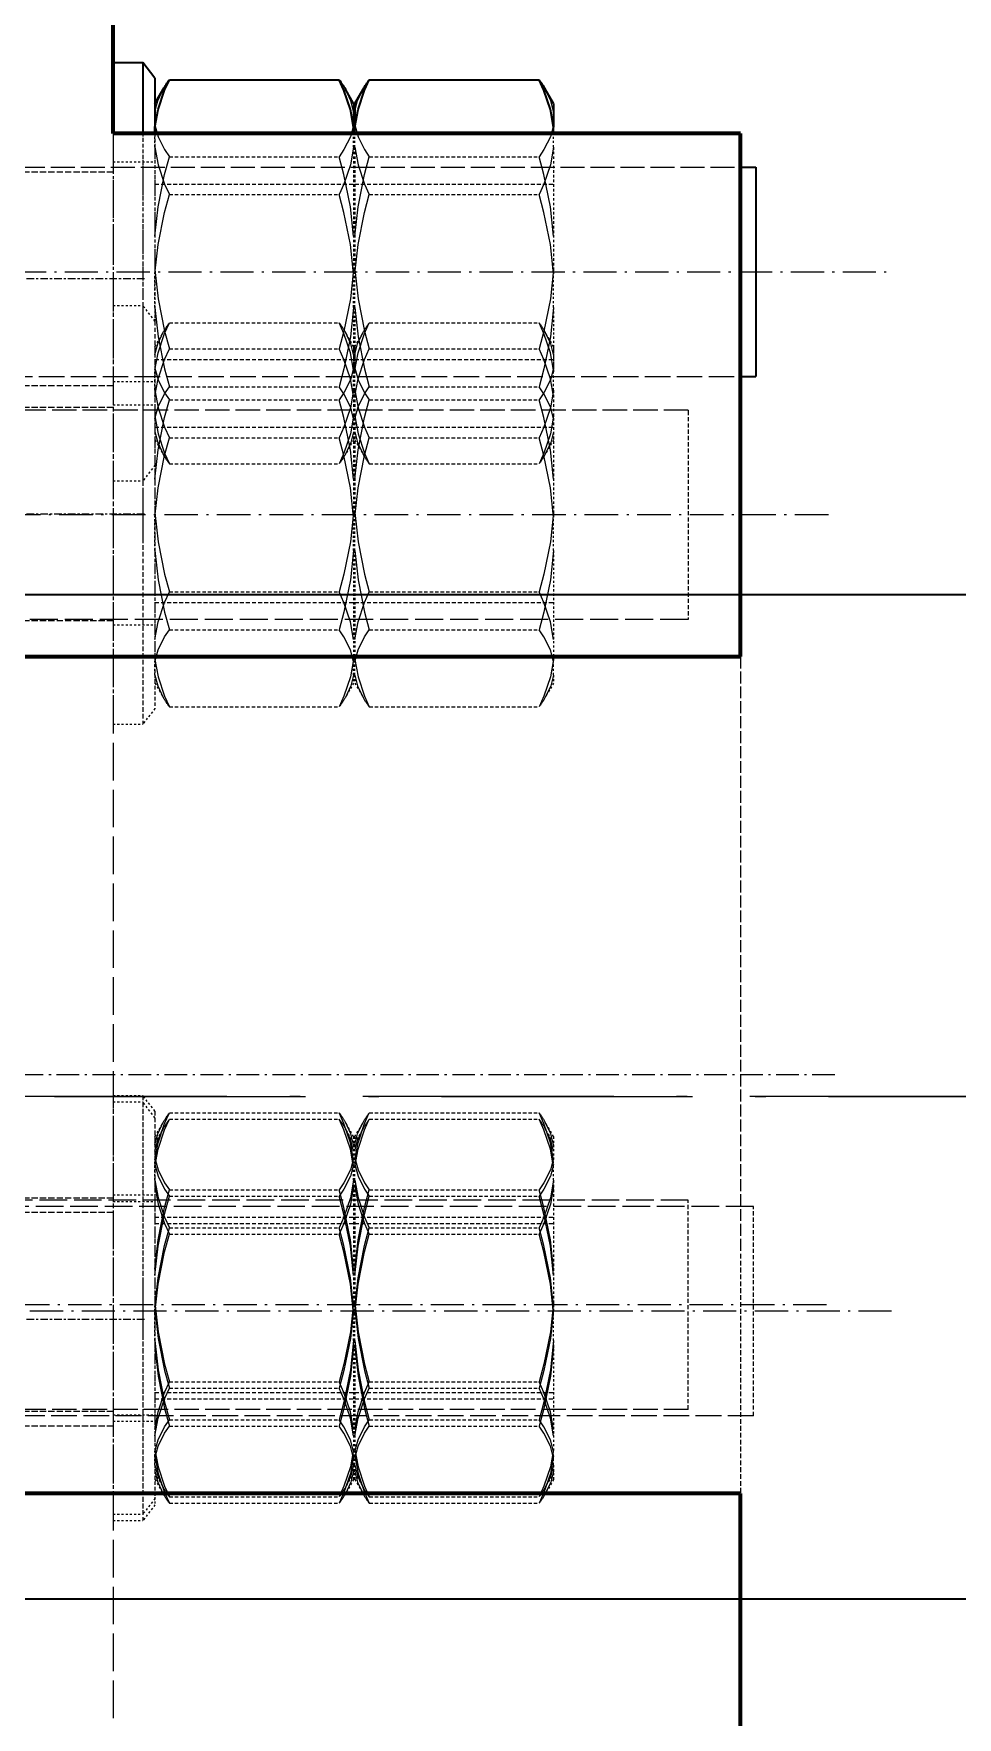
# Model space of a CAD drawing. Header units: millimetres. Extents: x 16936 to 46343, y 12396 to 33191.
# Drawn here: x 28141.7 to 28185.9, y 20011.9 to 20092.4 of the extents above; entities that cross this region are included whole.
import ezdxf

# ---------------------------------------------------------------- set-up
doc = ezdxf.new("R2010")
doc.units = ezdxf.units.MM
doc.linetypes.add('DASHDOT', pattern=[18.5, 12, -3, 0.5, -3])
doc.linetypes.add('DASHED', pattern=[15, 12, -3])

# ---------------------------------------------------------------- blocks, each defined once
blk = doc.blocks.new('A$C55E021B5')
at = {"color": 7, "lineweight": 35, "ltscale": 0.158333}
blk.add_line((1178.701, 1211.53), (1178.701, 1116.53), dxfattribs=at)
at = {"color": 7, "lineweight": 140, "ltscale": 0.158333}
blk.add_line((1178.701, 1116.53), (1178.701, 1211.53), dxfattribs=at)
at = {"color": 7, "lineweight": 35, "ltscale": 0.001576}
blk.add_line((1176.701, 1119.169), (1177.277, 1119.919), dxfattribs=at)
at = {"color": 7, "lineweight": 35, "ltscale": 0.005648}
for p, q in [((1177.277, 1119.919), (1177.277, 1116.53)), ((1178.701, 1119.919), (1178.701, 1116.53))]:
    blk.add_line(p, q, dxfattribs=at)
at = {"color": 7, "linetype": 'DASHED', "lineweight": 13, "ltscale": 0.014781}
for p, q in [((1177.277, 1119.919), (1177.277, 1111.05)), ((1178.701, 1097.17), (1178.701, 1088.301)), ((1178.701, 1059.413), (1178.701, 1050.545))]:
    blk.add_line(p, q, dxfattribs=at)
at = {"color": 7, "lineweight": 35, "ltscale": 0.002374}
blk.add_line((1178.701, 1119.919), (1177.277, 1119.919), dxfattribs=at)
at = {"color": 7, "lineweight": 35, "ltscale": 0.001316}
for p, q in [((1157.643, 1117.959), (1158.038, 1118.643)), ((1167.143, 1117.959), (1166.749, 1118.643)), ((1167.201, 1117.959), (1167.596, 1118.643)), ((1176.701, 1117.959), (1176.306, 1118.643))]:
    blk.add_line(p, q, dxfattribs=at)
at = {"color": 7, "lineweight": 35, "ltscale": 0.013528}
for p, q in [((1166.452, 1119.097), (1158.335, 1119.097)), ((1176.01, 1119.097), (1167.893, 1119.097))]:
    blk.add_line(p, q, dxfattribs=at)
at = {"color": 7, "lineweight": 35, "ltscale": 0.004398}
blk.add_line((1176.701, 1119.169), (1176.701, 1116.53), dxfattribs=at)
at = {"color": 7, "lineweight": 35, "ltscale": 0.001886}
for p, q in [((1157.643, 1117.959), (1157.643, 1116.827)), ((1167.143, 1117.959), (1167.143, 1116.827)), ((1167.201, 1117.959), (1167.201, 1116.827)), ((1176.701, 1117.959), (1176.701, 1116.827))]:
    blk.add_line(p, q, dxfattribs=at)
at = {"color": 7, "lineweight": 35, "ltscale": 0.05}
blk.add_line((1178.701, 1116.53), (1148.701, 1116.53), dxfattribs=at)
at = {"color": 7, "lineweight": 35, "ltscale": 0.041667}
blk.add_line((1148.701, 1116.53), (1148.701, 1091.53), dxfattribs=at)
at = {"color": 7, "lineweight": 140, "ltscale": 0.041667}
blk.add_line((1148.701, 1091.53), (1148.701, 1116.53), dxfattribs=at)
at = {"color": 7, "lineweight": 140, "ltscale": 0.05}
blk.add_line((1148.701, 1116.53), (1178.701, 1116.53), dxfattribs=at)
at = {"color": 7, "lineweight": 35, "ltscale": 0.000495911}
for p, q in [((1157.643, 1116.53), (1157.643, 1116.827)), ((1167.143, 1116.53), (1167.143, 1116.827)), ((1167.201, 1116.53), (1167.201, 1116.827)), ((1176.701, 1116.53), (1176.701, 1116.827))]:
    blk.add_line(p, q, dxfattribs=at)
at = {"color": 7, "linetype": 'DASHED', "lineweight": 13, "ltscale": 0.001096}
for p, q in [((1157.643, 1115.872), (1157.643, 1116.53)), ((1167.143, 1115.872), (1167.143, 1116.53)), ((1167.201, 1115.872), (1167.201, 1116.53)), ((1176.701, 1115.872), (1176.701, 1116.53))]:
    blk.add_line(p, q, dxfattribs=at)
at = {"color": 7, "linetype": 'DASHED', "lineweight": 13, "ltscale": 0.012762}
blk.add_line((1176.701, 1116.53), (1176.701, 1108.872), dxfattribs=at)
at = {"color": 7, "linetype": 'DASHED', "lineweight": 13, "ltscale": 0.012904}
for p, q in [((1177.277, 1116.53), (1177.277, 1108.787)), ((1178.701, 1116.53), (1178.701, 1108.787))]:
    blk.add_line(p, q, dxfattribs=at)
at = {"color": 7, "linetype": 'DASHED', "lineweight": 13, "ltscale": 0.149374}
blk.add_line((1178.701, 1116.53), (1178.701, 1026.905), dxfattribs=at)
at = {"color": 7, "linetype": 'DASHED', "lineweight": 13, "ltscale": 0.010101}
for p, q in [((1157.643, 1115.872), (1157.643, 1109.812)), ((1167.143, 1115.872), (1167.143, 1109.812)), ((1167.201, 1115.872), (1167.201, 1109.812)), ((1176.701, 1115.872), (1176.701, 1109.812)), ((1157.643, 1104.254), (1157.643, 1098.194)), ((1167.143, 1104.254), (1167.143, 1098.194)), ((1167.201, 1104.254), (1167.201, 1098.194)), ((1176.701, 1104.254), (1176.701, 1098.194)), ((1157.643, 1066.498), (1157.643, 1060.438)), ((1167.143, 1066.498), (1167.143, 1060.438)), ((1167.201, 1066.498), (1167.201, 1060.438)), ((1176.701, 1066.498), (1176.701, 1060.438))]:
    blk.add_line(p, q, dxfattribs=at)
at = {"color": 7, "linetype": 'DASHED', "lineweight": 13, "ltscale": 0.013528}
for p, q in [((1166.452, 1115.413), (1158.335, 1115.413)), ((1176.01, 1115.413), (1167.893, 1115.413)), ((1166.452, 1113.603), (1158.335, 1113.603)), ((1176.01, 1113.603), (1167.893, 1113.603)), ((1166.452, 1107.479), (1158.335, 1107.479)), ((1176.01, 1107.479), (1167.893, 1107.479)), ((1166.452, 1106.234), (1158.335, 1106.234)), ((1176.01, 1106.234), (1167.893, 1106.234)), ((1166.452, 1104.424), (1158.335, 1104.424)), ((1176.01, 1104.424), (1167.893, 1104.424)), ((1166.452, 1103.795), (1158.335, 1103.795)), ((1176.01, 1103.795), (1167.893, 1103.795)), ((1166.452, 1101.985), (1158.335, 1101.985)), ((1176.01, 1101.985), (1167.893, 1101.985)), ((1166.452, 1100.74), (1158.335, 1100.74)), ((1176.01, 1100.74), (1167.893, 1100.74)), ((1166.452, 1094.617), (1158.335, 1094.617)), ((1176.01, 1094.617), (1167.893, 1094.617)), ((1166.452, 1092.807), (1158.335, 1092.807)), ((1176.01, 1092.807), (1167.893, 1092.807)), ((1166.452, 1089.123), (1158.335, 1089.123)), ((1176.01, 1089.123), (1167.893, 1089.123)), ((1166.452, 1069.723), (1158.335, 1069.723)), ((1166.452, 1069.418), (1158.335, 1069.418)), ((1176.01, 1069.723), (1167.893, 1069.723)), ((1176.01, 1069.418), (1167.893, 1069.418)), ((1166.452, 1066.039), (1158.335, 1066.039)), ((1166.452, 1065.734), (1158.335, 1065.734)), ((1176.01, 1066.039), (1167.893, 1066.039)), ((1176.01, 1065.734), (1167.893, 1065.734)), ((1166.452, 1064.229), (1158.335, 1064.229)), ((1166.452, 1063.924), (1158.335, 1063.924)), ((1176.01, 1064.229), (1167.893, 1064.229)), ((1176.01, 1063.924), (1167.893, 1063.924)), ((1166.452, 1056.861), (1158.335, 1056.861)), ((1166.452, 1056.556), (1158.335, 1056.556)), ((1176.01, 1056.861), (1167.893, 1056.861)), ((1176.01, 1056.556), (1167.893, 1056.556)), ((1166.452, 1055.05), (1158.335, 1055.05)), ((1176.01, 1055.05), (1167.893, 1055.05)), ((1166.452, 1054.745), (1158.335, 1054.745)), ((1176.01, 1054.745), (1167.893, 1054.745)), ((1166.452, 1051.366), (1158.335, 1051.366)), ((1166.452, 1051.061), (1158.335, 1051.061)), ((1176.01, 1051.366), (1167.893, 1051.366)), ((1176.01, 1051.061), (1167.893, 1051.061))]:
    blk.add_line(p, q, dxfattribs=at)
at = {"color": 7, "lineweight": 35, "ltscale": 5.34058e-05}
blk.add_line((1147.977, 1114.919), (1147.977, 1114.887), dxfattribs=at)
at = {"color": 7, "lineweight": 35, "ltscale": 0.001207}
for p, q in [((1148.701, 1114.919), (1147.977, 1114.919)), ((1148.701, 1104.919), (1147.977, 1104.919))]:
    blk.add_line(p, q, dxfattribs=at)
at = {"color": 7, "lineweight": 35, "ltscale": 0.016613}
blk.add_line((1147.977, 1114.887), (1147.977, 1104.919), dxfattribs=at)
at = {"color": 7, "linetype": 'DASHED', "lineweight": 13, "ltscale": 0.095579}
blk.add_line((1206.049, 1114.919), (1148.701, 1114.919), dxfattribs=at)
at = {"color": 7, "linetype": 'DASHED', "lineweight": 13, "ltscale": 0.003333}
for p, q in [((1178.701, 1115.169), (1176.701, 1115.169)), ((1178.701, 1104.669), (1176.701, 1104.669)), ((1178.701, 1103.551), (1176.701, 1103.551)), ((1178.701, 1093.051), (1176.701, 1093.051)), ((1178.701, 1065.795), (1176.701, 1065.795)), ((1178.701, 1065.49), (1176.701, 1065.49)), ((1178.701, 1055.295), (1176.701, 1055.295)), ((1178.701, 1054.99), (1176.701, 1054.99))]:
    blk.add_line(p, q, dxfattribs=at)
at = {"color": 7, "linetype": 'DASHED', "lineweight": 13, "ltscale": 0.025}
for p, q in [((1178.701, 1114.672), (1193.701, 1114.672)), ((1178.701, 1104.472), (1193.701, 1104.472)), ((1178.701, 1103.433), (1193.701, 1103.433)), ((1178.701, 1093.233), (1193.701, 1093.233)), ((1178.701, 1065.645), (1193.701, 1065.645)), ((1178.701, 1064.951), (1193.701, 1064.951)), ((1178.701, 1055.445), (1193.701, 1055.445)), ((1178.701, 1054.751), (1193.701, 1054.751))]:
    blk.add_line(p, q, dxfattribs=at)
at = {"color": 7, "linetype": 'DASHED', "lineweight": 13, "ltscale": 0.015833}
for p, q in [((1167.143, 1114.107), (1157.643, 1114.107)), ((1176.701, 1114.107), (1167.201, 1114.107)), ((1167.143, 1105.731), (1157.643, 1105.731)), ((1176.701, 1105.731), (1167.201, 1105.731)), ((1167.143, 1102.489), (1157.643, 1102.489)), ((1176.701, 1102.489), (1167.201, 1102.489)), ((1167.143, 1094.113), (1157.643, 1094.113)), ((1176.701, 1094.113), (1167.201, 1094.113)), ((1167.143, 1064.733), (1157.643, 1064.733)), ((1176.701, 1064.733), (1167.201, 1064.733)), ((1167.143, 1064.428), (1157.643, 1064.428)), ((1176.701, 1064.428), (1167.201, 1064.428)), ((1167.143, 1056.357), (1157.643, 1056.357)), ((1167.143, 1056.052), (1157.643, 1056.052)), ((1176.701, 1056.357), (1167.201, 1056.357)), ((1176.701, 1056.052), (1167.201, 1056.052))]:
    blk.add_line(p, q, dxfattribs=at)
at = {"color": 7, "linetype": 'DASHED', "lineweight": 13, "ltscale": 0.018552}
for p, q in [((1177.277, 1111.05), (1177.277, 1099.919)), ((1177.277, 1108.301), (1177.277, 1097.17)), ((1178.701, 1108.301), (1178.701, 1097.17)), ((1177.277, 1099.432), (1177.277, 1088.301)), ((1177.277, 1070.545), (1177.277, 1059.413)), ((1177.277, 1070.24), (1177.277, 1059.108)), ((1178.701, 1070.545), (1178.701, 1059.413)), ((1177.277, 1061.676), (1177.277, 1050.545)), ((1177.277, 1061.371), (1177.277, 1050.24))]:
    blk.add_line(p, q, dxfattribs=at)
at = {"color": 7, "linetype": 'DASHDOT', "lineweight": 13, "ltscale": 0.132204}
blk.add_line((1220.689, 1109.919), (1141.367, 1109.919), dxfattribs=at)
at = {"color": 7, "linetype": 'DASHED', "lineweight": 13, "ltscale": 0.00266}
for p, q in [((1157.643, 1108.216), (1157.643, 1109.812)), ((1167.143, 1108.216), (1167.143, 1109.812)), ((1167.201, 1108.216), (1167.201, 1109.812)), ((1176.701, 1108.216), (1176.701, 1109.812)), ((1157.643, 1096.598), (1157.643, 1098.194)), ((1167.143, 1096.598), (1167.143, 1098.194)), ((1167.201, 1096.598), (1167.201, 1098.194)), ((1176.701, 1096.598), (1176.701, 1098.194)), ((1157.643, 1058.842), (1157.643, 1060.438)), ((1167.143, 1058.842), (1167.143, 1060.438)), ((1167.201, 1058.842), (1167.201, 1060.438)), ((1176.701, 1058.842), (1176.701, 1060.438))]:
    blk.add_line(p, q, dxfattribs=at)
at = {"color": 7, "linetype": 'DASHED', "lineweight": 13, "ltscale": 0.002203}
blk.add_line((1176.701, 1108.872), (1176.701, 1107.551), dxfattribs=at)
at = {"color": 7, "linetype": 'DASHDOT', "lineweight": 13, "ltscale": 0.03}
for p, q in [((1177.201, 1109.572), (1195.201, 1109.572)), ((1177.201, 1098.333), (1195.201, 1098.333)), ((1177.201, 1059.851), (1195.201, 1059.851))]:
    blk.add_line(p, q, dxfattribs=at)
at = {"color": 7, "linetype": 'DASHED', "lineweight": 13, "ltscale": 0.005132}
for p, q in [((1157.643, 1108.216), (1157.643, 1105.137)), ((1167.143, 1108.216), (1167.143, 1105.137)), ((1167.201, 1108.216), (1167.201, 1105.137))]:
    blk.add_line(p, q, dxfattribs=at)
at = {"color": 7, "linetype": 'DASHED', "lineweight": 13, "ltscale": 0.001576}
for p, q in [((1176.701, 1107.551), (1177.277, 1108.301)), ((1176.701, 1100.669), (1177.277, 1099.919)), ((1176.701, 1089.051), (1177.277, 1088.301)), ((1176.701, 1069.795), (1177.277, 1070.545)), ((1176.701, 1069.49), (1177.277, 1070.24)), ((1176.701, 1051.295), (1177.277, 1050.545)), ((1176.701, 1050.99), (1177.277, 1050.24))]:
    blk.add_line(p, q, dxfattribs=at)
at = {"color": 7, "linetype": 'DASHED', "lineweight": 13, "ltscale": 0.001109}
blk.add_line((1176.701, 1108.216), (1176.701, 1107.551), dxfattribs=at)
at = {"color": 7, "linetype": 'DASHED', "lineweight": 13, "ltscale": 0.002374}
for p, q in [((1178.701, 1108.301), (1177.277, 1108.301)), ((1178.701, 1099.919), (1177.277, 1099.919)), ((1178.701, 1088.301), (1177.277, 1088.301)), ((1178.701, 1070.545), (1177.277, 1070.545)), ((1178.701, 1070.24), (1177.277, 1070.24)), ((1178.701, 1050.545), (1177.277, 1050.545)), ((1178.701, 1050.24), (1177.277, 1050.24))]:
    blk.add_line(p, q, dxfattribs=at)
at = {"color": 7, "linetype": 'DASHED', "lineweight": 13, "ltscale": 0.000811005}
blk.add_line((1178.701, 1108.787), (1178.701, 1108.301), dxfattribs=at)
at = {"color": 7, "linetype": 'DASHED', "lineweight": 13, "ltscale": 0.01716}
blk.add_line((1176.701, 1107.551), (1176.701, 1097.254), dxfattribs=at)
at = {"color": 7, "linetype": 'DASHED', "lineweight": 13, "ltscale": 0.001316}
for p, q in [((1157.643, 1106.341), (1158.038, 1107.025)), ((1167.143, 1106.341), (1166.749, 1107.025)), ((1167.201, 1106.341), (1167.596, 1107.025)), ((1176.701, 1106.341), (1176.306, 1107.025)), ((1157.643, 1101.879), (1158.038, 1101.195)), ((1167.143, 1101.879), (1166.749, 1101.195)), ((1167.201, 1101.879), (1167.596, 1101.195)), ((1176.701, 1101.879), (1176.306, 1101.195)), ((1157.643, 1090.261), (1158.038, 1089.577)), ((1167.143, 1090.261), (1166.749, 1089.577)), ((1167.201, 1090.261), (1167.596, 1089.577)), ((1176.701, 1090.261), (1176.306, 1089.577)), ((1157.643, 1068.585), (1158.038, 1069.269)), ((1157.643, 1068.28), (1158.038, 1068.964)), ((1167.143, 1068.585), (1166.749, 1069.269)), ((1167.143, 1068.28), (1166.749, 1068.964)), ((1167.201, 1068.585), (1167.596, 1069.269)), ((1167.201, 1068.28), (1167.596, 1068.964)), ((1176.701, 1068.585), (1176.306, 1069.269)), ((1176.701, 1068.28), (1176.306, 1068.964)), ((1157.643, 1052.505), (1158.038, 1051.821)), ((1167.143, 1052.505), (1166.749, 1051.821)), ((1167.201, 1052.505), (1167.596, 1051.821)), ((1176.701, 1052.505), (1176.306, 1051.821)), ((1157.643, 1052.2), (1158.038, 1051.516)), ((1167.143, 1052.2), (1166.749, 1051.516)), ((1167.201, 1052.2), (1167.596, 1051.516)), ((1176.701, 1052.2), (1176.306, 1051.516))]:
    blk.add_line(p, q, dxfattribs=at)
at = {"color": 7, "linetype": 'DASHED', "lineweight": 13, "ltscale": 0.001886}
for p, q in [((1157.643, 1106.341), (1157.643, 1105.21)), ((1167.143, 1106.341), (1167.143, 1105.21)), ((1167.201, 1106.341), (1167.201, 1105.21)), ((1176.701, 1106.341), (1176.701, 1105.21)), ((1157.643, 1068.585), (1157.643, 1067.454)), ((1167.143, 1068.585), (1167.143, 1067.454)), ((1167.201, 1068.585), (1167.201, 1067.454)), ((1176.701, 1068.585), (1176.701, 1067.454))]:
    blk.add_line(p, q, dxfattribs=at)
at = {"color": 7, "linetype": 'DASHED', "lineweight": 13, "ltscale": 0.101666}
blk.add_line((1209.701, 1104.919), (1148.701, 1104.919), dxfattribs=at)
at = {"color": 7, "linetype": 'DASHED', "lineweight": 13, "ltscale": 0.001592}
for p, q in [((1157.643, 1104.254), (1157.643, 1105.21)), ((1167.143, 1104.254), (1167.143, 1105.21)), ((1167.201, 1104.254), (1167.201, 1105.21)), ((1176.701, 1104.254), (1176.701, 1105.21)), ((1157.643, 1066.498), (1157.643, 1067.454)), ((1167.143, 1066.498), (1167.143, 1067.454)), ((1167.201, 1066.498), (1167.201, 1067.454)), ((1176.701, 1066.498), (1176.701, 1067.454))]:
    blk.add_line(p, q, dxfattribs=at)
at = {"color": 7, "linetype": 'DASHED', "lineweight": 13, "ltscale": 5.34058e-05}
for p, q in [((1151.201, 1103.301), (1151.201, 1103.269)), ((1151.201, 1065.513), (1151.201, 1065.545)), ((1148.079, 1065.208), (1148.079, 1065.24))]:
    blk.add_line(p, q, dxfattribs=at)
at = {"color": 7, "linetype": 'DASHED', "lineweight": 13, "ltscale": 0.0975}
for p, q in [((1151.201, 1103.301), (1209.701, 1103.301)), ((1151.201, 1055.545), (1209.701, 1055.545))]:
    blk.add_line(p, q, dxfattribs=at)
at = {"color": 7, "linetype": 'DASHED', "lineweight": 13, "ltscale": 0.016613}
for p, q in [((1151.201, 1103.269), (1151.201, 1093.301)), ((1151.201, 1055.545), (1151.201, 1065.513)), ((1148.079, 1055.24), (1148.079, 1065.208))]:
    blk.add_line(p, q, dxfattribs=at)
at = {"color": 7, "linetype": 'DASHDOT', "lineweight": 13, "ltscale": 0.134001}
blk.add_line((1144.501, 1098.301), (1224.902, 1098.301), dxfattribs=at)
at = {"color": 7, "linetype": 'DASHED', "lineweight": 13, "ltscale": 0.013673}
for p, q in [((1176.701, 1097.254), (1176.701, 1089.051)), ((1176.701, 1059.498), (1176.701, 1051.295))]:
    blk.add_line(p, q, dxfattribs=at)
at = {"color": 7, "linetype": 'DASHED', "lineweight": 13, "ltscale": 0.008855}
for p, q in [((1157.643, 1096.598), (1157.643, 1091.285)), ((1167.143, 1096.598), (1167.143, 1091.285)), ((1167.201, 1096.598), (1167.201, 1091.285)), ((1176.701, 1096.598), (1176.701, 1091.285)), ((1157.643, 1058.842), (1157.643, 1053.529)), ((1167.143, 1058.842), (1167.143, 1053.529)), ((1167.201, 1058.842), (1167.201, 1053.529)), ((1176.701, 1058.842), (1176.701, 1053.529))]:
    blk.add_line(p, q, dxfattribs=at)
at = {"color": 7, "lineweight": 35, "ltscale": 0.183334}
for p, q in [((1199.758, 1094.5), (1089.758, 1094.5)), ((1199.758, 1046.5), (1089.758, 1046.5))]:
    blk.add_line(p, q, dxfattribs=at)
at = {"color": 7, "linetype": 'DASHED', "lineweight": 13, "ltscale": 0.111666}
blk.add_line((1151.201, 1093.301), (1218.201, 1093.301), dxfattribs=at)
at = {"color": 7, "linetype": 'DASHED', "lineweight": 13, "ltscale": 0.047578}
blk.add_line((1148.701, 1091.53), (1148.701, 1062.983), dxfattribs=at)
at = {"color": 7, "lineweight": 35, "ltscale": 0.075}
for p, q in [((1148.701, 1091.53), (1193.701, 1091.53)), ((1148.701, 1051.53), (1193.701, 1051.53))]:
    blk.add_line(p, q, dxfattribs=at)
at = {"color": 7, "lineweight": 140, "ltscale": 0.075}
for p, q in [((1193.701, 1091.53), (1148.701, 1091.53)), ((1148.701, 1051.53), (1193.701, 1051.53))]:
    blk.add_line(p, q, dxfattribs=at)
at = {"color": 7, "linetype": 'DASHED', "lineweight": 13, "ltscale": 0.001067}
for p, q in [((1157.643, 1090.644), (1157.643, 1091.285)), ((1167.143, 1090.644), (1167.143, 1091.285)), ((1167.201, 1090.644), (1167.201, 1091.285)), ((1176.701, 1090.644), (1176.701, 1091.285)), ((1157.643, 1052.888), (1157.643, 1053.529)), ((1167.143, 1052.888), (1167.143, 1053.529)), ((1167.201, 1052.888), (1167.201, 1053.529)), ((1176.701, 1052.888), (1176.701, 1053.529))]:
    blk.add_line(p, q, dxfattribs=at)
at = {"color": 7, "linetype": 'DASHED', "lineweight": 13, "ltscale": 0.000639725}
for p, q in [((1157.643, 1090.644), (1157.643, 1090.261)), ((1167.143, 1090.644), (1167.143, 1090.261)), ((1167.201, 1090.644), (1167.201, 1090.261)), ((1176.701, 1090.644), (1176.701, 1090.261))]:
    blk.add_line(p, q, dxfattribs=at)
at = {"color": 7, "linetype": 'DASHDOT', "lineweight": 13, "ltscale": 0.090001}
blk.add_line((1144.201, 1071.53), (1198.202, 1071.53), dxfattribs=at)
at = {"color": 7, "linetype": 'DASHDOT', "lineweight": 13}
for p, q in [((451.759, 1070.5), (1267.758, 1070.5)), ((1440.499, 1070.5), (654.499, 1070.5))]:
    blk.add_line(p, q, dxfattribs=at)
at = {"color": 7, "linetype": 'DASHED', "lineweight": 13, "ltscale": 0.017161}
blk.add_line((1176.701, 1069.795), (1176.701, 1059.498), dxfattribs=at)
at = {"color": 7, "linetype": 'DASHED', "lineweight": 13, "ltscale": 0.11}
for p, q in [((1151.201, 1065.545), (1217.201, 1065.545)), ((1148.079, 1065.24), (1214.079, 1065.24))]:
    blk.add_line(p, q, dxfattribs=at)
at = {"color": 7, "linetype": 'DASHED', "lineweight": 13, "ltscale": 0.019089}
blk.add_line((1148.701, 1062.983), (1148.701, 1051.53), dxfattribs=at)
at = {"color": 7, "linetype": 'DASHDOT', "lineweight": 13, "ltscale": 0.132001}
for p, q in [((1144.601, 1060.545), (1223.802, 1060.545)), ((1141.479, 1060.24), (1220.68, 1060.24))]:
    blk.add_line(p, q, dxfattribs=at)
at = {"color": 7, "linetype": 'DASHED', "lineweight": 13, "ltscale": 0.102703}
blk.add_line((1148.079, 1055.24), (1209.701, 1055.24), dxfattribs=at)
at = {"color": 7, "linetype": 'DASHED', "lineweight": 13, "ltscale": 0.000639343}
for p, q in [((1157.643, 1052.888), (1157.643, 1052.505)), ((1167.143, 1052.888), (1167.143, 1052.505)), ((1167.201, 1052.888), (1167.201, 1052.505)), ((1176.701, 1052.888), (1176.701, 1052.505))]:
    blk.add_line(p, q, dxfattribs=at)
at = {"color": 7, "linetype": 'DASHED', "lineweight": 13, "ltscale": 0.000508118}
for p, q in [((1157.643, 1052.504), (1157.643, 1052.2)), ((1167.143, 1052.504), (1167.143, 1052.2)), ((1167.201, 1052.504), (1167.201, 1052.2))]:
    blk.add_line(p, q, dxfattribs=at)
at = {"color": 7, "lineweight": 35, "ltscale": 0.041666}
blk.add_line((1148.701, 1051.53), (1148.701, 1026.53), dxfattribs=at)
at = {"color": 7, "lineweight": 140, "ltscale": 0.041666}
blk.add_line((1148.701, 1026.53), (1148.701, 1051.53), dxfattribs=at)
at = {"color": 7, "linetype": 'DASHED', "lineweight": 13, "ltscale": 0.000597382}
blk.add_line((1176.701, 1051.348), (1176.701, 1050.99), dxfattribs=at)
at = {"color": 7, "linetype": 'DASHED', "lineweight": 13, "ltscale": 0.000645828}
blk.add_line((1178.701, 1050.627), (1178.701, 1050.24), dxfattribs=at)
at = {"color": 7, "lineweight": 35}
for points in [[(1157.643, 1116.827), (1157.794, 1117.667), (1158.106, 1118.589), (1158.335, 1119.097)], [(1167.143, 1116.827), (1166.993, 1117.667), (1166.681, 1118.589), (1166.452, 1119.097)], [(1167.201, 1116.827), (1167.352, 1117.667), (1167.664, 1118.589), (1167.893, 1119.097)], [(1176.701, 1116.827), (1176.551, 1117.667), (1176.239, 1118.589), (1176.01, 1119.097)]]:
    blk.add_lwpolyline(points, dxfattribs=at)
at = {"color": 7, "linetype": 'DASHED', "lineweight": 13}
for points in [[(1157.643, 1117.575), (1157.775, 1118.087), (1158.038, 1118.643)], [(1167.143, 1117.575), (1167.012, 1118.087), (1166.749, 1118.643)], [(1167.201, 1117.575), (1167.333, 1118.087), (1167.596, 1118.643)], [(1176.701, 1117.575), (1176.57, 1118.087), (1176.306, 1118.643)], [(1157.643, 1116.935), (1157.794, 1116.372), (1158.106, 1115.754), (1158.335, 1115.413)], [(1167.143, 1116.935), (1166.993, 1116.372), (1166.681, 1115.754), (1166.452, 1115.413)], [(1167.201, 1116.935), (1167.352, 1116.372), (1167.664, 1115.754), (1167.893, 1115.413)], [(1176.701, 1116.935), (1176.551, 1116.372), (1176.239, 1115.754), (1176.01, 1115.413)], [(1157.643, 1115.872), (1157.794, 1115.033), (1158.106, 1114.111), (1158.335, 1113.603)], [(1157.643, 1111.622), (1157.794, 1113.024), (1158.106, 1114.564), (1158.335, 1115.413)], [(1167.143, 1115.872), (1166.993, 1115.033), (1166.681, 1114.111), (1166.452, 1113.603)], [(1167.143, 1111.622), (1166.993, 1113.024), (1166.681, 1114.564), (1166.452, 1115.413)], [(1167.201, 1115.872), (1167.352, 1115.033), (1167.664, 1114.111), (1167.893, 1113.603)], [(1167.201, 1111.622), (1167.352, 1113.024), (1167.664, 1114.564), (1167.893, 1115.413)], [(1176.701, 1115.872), (1176.551, 1115.033), (1176.239, 1114.111), (1176.01, 1113.603)], [(1176.701, 1111.622), (1176.551, 1113.024), (1176.239, 1114.564), (1176.01, 1115.413)], [(1157.643, 1109.812), (1157.794, 1111.214), (1158.106, 1112.754), (1158.335, 1113.603)], [(1167.143, 1109.812), (1166.993, 1111.214), (1166.681, 1112.754), (1166.452, 1113.603)], [(1167.201, 1109.812), (1167.352, 1111.214), (1167.664, 1112.754), (1167.893, 1113.603)], [(1176.701, 1109.812), (1176.551, 1111.214), (1176.239, 1112.754), (1176.01, 1113.603)], [(1157.643, 1110.026), (1157.794, 1108.623), (1158.106, 1107.083), (1158.335, 1106.234)], [(1167.143, 1110.026), (1166.993, 1108.623), (1166.681, 1107.083), (1166.452, 1106.234)], [(1167.201, 1110.026), (1167.352, 1108.623), (1167.664, 1107.083), (1167.893, 1106.234)], [(1176.701, 1110.026), (1176.551, 1108.623), (1176.239, 1107.083), (1176.01, 1106.234)], [(1157.643, 1108.216), (1157.794, 1106.813), (1158.106, 1105.273), (1158.335, 1104.424)], [(1167.143, 1108.216), (1166.993, 1106.813), (1166.681, 1105.273), (1166.452, 1104.424)], [(1167.201, 1108.216), (1167.352, 1106.813), (1167.664, 1105.273), (1167.893, 1104.424)], [(1176.701, 1108.216), (1176.551, 1106.813), (1176.239, 1105.273), (1176.01, 1104.424)], [(1157.643, 1105.21), (1157.794, 1106.049), (1158.106, 1106.971), (1158.335, 1107.479)], [(1167.143, 1105.21), (1166.993, 1106.049), (1166.681, 1106.971), (1166.452, 1107.479)], [(1167.201, 1105.21), (1167.352, 1106.049), (1167.664, 1106.971), (1167.893, 1107.479)], [(1176.701, 1105.21), (1176.551, 1106.049), (1176.239, 1106.971), (1176.01, 1107.479)], [(1157.643, 1105.957), (1157.775, 1106.47), (1158.038, 1107.025)], [(1167.143, 1105.957), (1167.012, 1106.47), (1166.749, 1107.025)], [(1167.201, 1105.957), (1167.333, 1106.47), (1167.596, 1107.025)], [(1176.701, 1105.957), (1176.57, 1106.47), (1176.306, 1107.025)], [(1157.643, 1103.965), (1157.794, 1104.805), (1158.106, 1105.727), (1158.335, 1106.234)], [(1167.143, 1103.965), (1166.993, 1104.805), (1166.681, 1105.727), (1166.452, 1106.234)], [(1167.201, 1103.965), (1167.352, 1104.805), (1167.664, 1105.727), (1167.893, 1106.234)], [(1176.701, 1103.965), (1176.551, 1104.805), (1176.239, 1105.727), (1176.01, 1106.234)], [(1157.643, 1105.317), (1157.794, 1104.754), (1158.106, 1104.136), (1158.335, 1103.795)], [(1167.143, 1105.317), (1166.993, 1104.754), (1166.681, 1104.136), (1166.452, 1103.795)], [(1167.201, 1105.317), (1167.352, 1104.754), (1167.664, 1104.136), (1167.893, 1103.795)], [(1176.701, 1105.317), (1176.551, 1104.754), (1176.239, 1104.136), (1176.01, 1103.795)], [(1157.643, 1102.903), (1157.794, 1103.466), (1158.106, 1104.084), (1158.335, 1104.424)], [(1157.643, 1104.254), (1157.794, 1103.415), (1158.106, 1102.493), (1158.335, 1101.985)], [(1167.143, 1102.903), (1166.993, 1103.466), (1166.681, 1104.084), (1166.452, 1104.424)], [(1167.143, 1104.254), (1166.993, 1103.415), (1166.681, 1102.493), (1166.452, 1101.985)], [(1167.201, 1102.903), (1167.352, 1103.466), (1167.664, 1104.084), (1167.893, 1104.424)], [(1167.201, 1104.254), (1167.352, 1103.415), (1167.664, 1102.493), (1167.893, 1101.985)], [(1176.701, 1102.903), (1176.551, 1103.466), (1176.239, 1104.084), (1176.01, 1104.424)], [(1176.701, 1104.254), (1176.551, 1103.415), (1176.239, 1102.493), (1176.01, 1101.985)], [(1157.643, 1100.004), (1157.794, 1101.406), (1158.106, 1102.946), (1158.335, 1103.795)], [(1167.143, 1100.004), (1166.993, 1101.406), (1166.681, 1102.946), (1166.452, 1103.795)], [(1167.201, 1100.004), (1167.352, 1101.406), (1167.664, 1102.946), (1167.893, 1103.795)], [(1176.701, 1100.004), (1176.551, 1101.406), (1176.239, 1102.946), (1176.01, 1103.795)], [(1157.643, 1103.01), (1157.794, 1102.17), (1158.106, 1101.248), (1158.335, 1100.74)], [(1167.143, 1103.01), (1166.993, 1102.17), (1166.681, 1101.248), (1166.452, 1100.74)], [(1167.201, 1103.01), (1167.352, 1102.17), (1167.664, 1101.248), (1167.893, 1100.74)], [(1176.701, 1103.01), (1176.551, 1102.17), (1176.239, 1101.248), (1176.01, 1100.74)], [(1157.643, 1102.262), (1157.775, 1101.75), (1158.038, 1101.195)], [(1157.643, 1098.194), (1157.794, 1099.596), (1158.106, 1101.136), (1158.335, 1101.985)], [(1167.143, 1098.194), (1166.993, 1099.596), (1166.681, 1101.136), (1166.452, 1101.985)], [(1167.143, 1102.262), (1167.012, 1101.75), (1166.749, 1101.195)], [(1167.201, 1102.262), (1167.333, 1101.75), (1167.596, 1101.195)], [(1167.201, 1098.194), (1167.352, 1099.596), (1167.664, 1101.136), (1167.893, 1101.985)], [(1176.701, 1098.194), (1176.551, 1099.596), (1176.239, 1101.136), (1176.01, 1101.985)], [(1176.701, 1102.262), (1176.57, 1101.75), (1176.306, 1101.195)], [(1157.643, 1098.408), (1157.794, 1097.005), (1158.106, 1095.465), (1158.335, 1094.617)], [(1167.143, 1098.408), (1166.993, 1097.005), (1166.681, 1095.465), (1166.452, 1094.617)], [(1167.201, 1098.408), (1167.352, 1097.005), (1167.664, 1095.465), (1167.893, 1094.617)], [(1176.701, 1098.408), (1176.551, 1097.005), (1176.239, 1095.465), (1176.01, 1094.617)], [(1157.643, 1096.598), (1157.794, 1095.195), (1158.106, 1093.655), (1158.335, 1092.807)], [(1167.143, 1096.598), (1166.993, 1095.195), (1166.681, 1093.655), (1166.452, 1092.807)], [(1167.201, 1096.598), (1167.352, 1095.195), (1167.664, 1093.655), (1167.893, 1092.807)], [(1176.701, 1096.598), (1176.551, 1095.195), (1176.239, 1093.655), (1176.01, 1092.807)], [(1157.643, 1092.347), (1157.794, 1093.187), (1158.106, 1094.109), (1158.335, 1094.617)], [(1167.143, 1092.347), (1166.993, 1093.187), (1166.681, 1094.109), (1166.452, 1094.617)], [(1167.201, 1092.347), (1167.352, 1093.187), (1167.664, 1094.109), (1167.893, 1094.617)], [(1176.701, 1092.347), (1176.551, 1093.187), (1176.239, 1094.109), (1176.01, 1094.617)], [(1157.643, 1091.285), (1157.794, 1091.848), (1158.106, 1092.466), (1158.335, 1092.807)], [(1167.143, 1091.285), (1166.993, 1091.848), (1166.681, 1092.466), (1166.452, 1092.807)], [(1167.201, 1091.285), (1167.352, 1091.848), (1167.664, 1092.466), (1167.893, 1092.807)], [(1176.701, 1091.285), (1176.551, 1091.848), (1176.239, 1092.466), (1176.01, 1092.807)], [(1157.643, 1091.392), (1157.794, 1090.552), (1158.106, 1089.631), (1158.335, 1089.123)], [(1167.143, 1091.392), (1166.993, 1090.552), (1166.681, 1089.631), (1166.452, 1089.123)], [(1167.201, 1091.392), (1167.352, 1090.552), (1167.664, 1089.631), (1167.893, 1089.123)], [(1176.701, 1091.392), (1176.551, 1090.552), (1176.239, 1089.631), (1176.01, 1089.123)], [(1157.643, 1090.644), (1157.775, 1090.132), (1158.038, 1089.577)], [(1167.143, 1090.644), (1167.012, 1090.132), (1166.749, 1089.577)], [(1167.201, 1090.644), (1167.333, 1090.132), (1167.596, 1089.577)], [(1176.701, 1090.644), (1176.57, 1090.132), (1176.306, 1089.577)], [(1157.643, 1067.454), (1157.794, 1068.293), (1158.106, 1069.215), (1158.335, 1069.723)], [(1157.643, 1067.148), (1157.794, 1067.988), (1158.106, 1068.91), (1158.335, 1069.418)], [(1167.143, 1067.454), (1166.993, 1068.293), (1166.681, 1069.215), (1166.452, 1069.723)], [(1167.143, 1067.148), (1166.993, 1067.988), (1166.681, 1068.91), (1166.452, 1069.418)], [(1167.201, 1067.454), (1167.352, 1068.293), (1167.664, 1069.215), (1167.893, 1069.723)], [(1167.201, 1067.148), (1167.352, 1067.988), (1167.664, 1068.91), (1167.893, 1069.418)], [(1176.701, 1067.454), (1176.551, 1068.293), (1176.239, 1069.215), (1176.01, 1069.723)], [(1176.701, 1067.148), (1176.551, 1067.988), (1176.239, 1068.91), (1176.01, 1069.418)], [(1157.643, 1068.201), (1157.775, 1068.714), (1158.038, 1069.269)], [(1157.643, 1067.896), (1157.775, 1068.408), (1158.038, 1068.964)], [(1167.143, 1068.201), (1167.012, 1068.714), (1166.749, 1069.269)], [(1167.143, 1067.896), (1167.012, 1068.408), (1166.749, 1068.964)], [(1167.201, 1068.201), (1167.333, 1068.714), (1167.596, 1069.269)], [(1167.201, 1067.896), (1167.333, 1068.408), (1167.596, 1068.964)], [(1176.701, 1068.201), (1176.57, 1068.714), (1176.306, 1069.269)], [(1176.701, 1067.896), (1176.57, 1068.408), (1176.306, 1068.964)], [(1157.643, 1067.561), (1157.794, 1066.998), (1158.106, 1066.38), (1158.335, 1066.039)], [(1157.643, 1067.256), (1157.794, 1066.693), (1158.106, 1066.075), (1158.335, 1065.734)], [(1167.143, 1067.561), (1166.993, 1066.998), (1166.681, 1066.38), (1166.452, 1066.039)], [(1167.143, 1067.256), (1166.993, 1066.693), (1166.681, 1066.075), (1166.452, 1065.734)], [(1167.201, 1067.561), (1167.352, 1066.998), (1167.664, 1066.38), (1167.893, 1066.039)], [(1167.201, 1067.256), (1167.352, 1066.693), (1167.664, 1066.075), (1167.893, 1065.734)], [(1176.701, 1067.561), (1176.551, 1066.998), (1176.239, 1066.38), (1176.01, 1066.039)], [(1176.701, 1067.256), (1176.551, 1066.693), (1176.239, 1066.075), (1176.01, 1065.734)], [(1157.643, 1066.498), (1157.794, 1065.659), (1158.106, 1064.737), (1158.335, 1064.229)], [(1157.643, 1066.193), (1157.794, 1065.354), (1158.106, 1064.432), (1158.335, 1063.924)], [(1167.143, 1066.498), (1166.993, 1065.659), (1166.681, 1064.737), (1166.452, 1064.229)], [(1167.143, 1066.193), (1166.993, 1065.354), (1166.681, 1064.432), (1166.452, 1063.924)], [(1167.201, 1066.498), (1167.352, 1065.659), (1167.664, 1064.737), (1167.893, 1064.229)], [(1167.201, 1066.193), (1167.352, 1065.354), (1167.664, 1064.432), (1167.893, 1063.924)], [(1176.701, 1066.498), (1176.551, 1065.659), (1176.239, 1064.737), (1176.01, 1064.229)], [(1176.701, 1066.193), (1176.551, 1065.354), (1176.239, 1064.432), (1176.01, 1063.924)], [(1157.643, 1062.248), (1157.794, 1063.65), (1158.106, 1065.19), (1158.335, 1066.039)], [(1157.643, 1061.943), (1157.794, 1063.345), (1158.106, 1064.885), (1158.335, 1065.734)], [(1167.143, 1062.248), (1166.993, 1063.65), (1166.681, 1065.19), (1166.452, 1066.039)], [(1167.143, 1061.943), (1166.993, 1063.345), (1166.681, 1064.885), (1166.452, 1065.734)], [(1167.201, 1062.248), (1167.352, 1063.65), (1167.664, 1065.19), (1167.893, 1066.039)], [(1167.201, 1061.943), (1167.352, 1063.345), (1167.664, 1064.885), (1167.893, 1065.734)], [(1176.701, 1062.248), (1176.551, 1063.65), (1176.239, 1065.19), (1176.01, 1066.039)], [(1176.701, 1061.943), (1176.551, 1063.345), (1176.239, 1064.885), (1176.01, 1065.734)], [(1157.643, 1060.438), (1157.794, 1061.84), (1158.106, 1063.38), (1158.335, 1064.229)], [(1157.643, 1060.133), (1157.794, 1061.535), (1158.106, 1063.075), (1158.335, 1063.924)], [(1167.143, 1060.438), (1166.993, 1061.84), (1166.681, 1063.38), (1166.452, 1064.229)], [(1167.143, 1060.133), (1166.993, 1061.535), (1166.681, 1063.075), (1166.452, 1063.924)], [(1167.201, 1060.438), (1167.352, 1061.84), (1167.664, 1063.38), (1167.893, 1064.229)], [(1167.201, 1060.133), (1167.352, 1061.535), (1167.664, 1063.075), (1167.893, 1063.924)], [(1176.701, 1060.438), (1176.551, 1061.84), (1176.239, 1063.38), (1176.01, 1064.229)], [(1176.701, 1060.133), (1176.551, 1061.535), (1176.239, 1063.075), (1176.01, 1063.924)], [(1157.643, 1060.652), (1157.794, 1059.25), (1158.106, 1057.709), (1158.335, 1056.861)], [(1167.143, 1060.652), (1166.993, 1059.25), (1166.681, 1057.709), (1166.452, 1056.861)], [(1167.201, 1060.652), (1167.352, 1059.25), (1167.664, 1057.709), (1167.893, 1056.861)], [(1176.701, 1060.652), (1176.551, 1059.25), (1176.239, 1057.709), (1176.01, 1056.861)], [(1157.643, 1060.347), (1157.794, 1058.944), (1158.106, 1057.404), (1158.335, 1056.556)], [(1167.143, 1060.347), (1166.993, 1058.944), (1166.681, 1057.404), (1166.452, 1056.556)], [(1167.201, 1060.347), (1167.352, 1058.944), (1167.664, 1057.404), (1167.893, 1056.556)], [(1176.701, 1060.347), (1176.551, 1058.944), (1176.239, 1057.404), (1176.01, 1056.556)], [(1157.643, 1058.842), (1157.794, 1057.439), (1158.106, 1055.899), (1158.335, 1055.05)], [(1157.643, 1058.537), (1157.794, 1057.134), (1158.106, 1055.594), (1158.335, 1054.745)], [(1167.143, 1058.842), (1166.993, 1057.439), (1166.681, 1055.899), (1166.452, 1055.05)], [(1167.143, 1058.537), (1166.993, 1057.134), (1166.681, 1055.594), (1166.452, 1054.745)], [(1167.201, 1058.842), (1167.352, 1057.439), (1167.664, 1055.899), (1167.893, 1055.05)], [(1167.201, 1058.537), (1167.352, 1057.134), (1167.664, 1055.594), (1167.893, 1054.745)], [(1176.701, 1058.842), (1176.551, 1057.439), (1176.239, 1055.899), (1176.01, 1055.05)], [(1176.701, 1058.537), (1176.551, 1057.134), (1176.239, 1055.594), (1176.01, 1054.745)], [(1157.643, 1054.591), (1157.794, 1055.431), (1158.106, 1056.353), (1158.335, 1056.861)], [(1157.643, 1054.286), (1157.794, 1055.126), (1158.106, 1056.047), (1158.335, 1056.556)], [(1167.143, 1054.591), (1166.993, 1055.431), (1166.681, 1056.353), (1166.452, 1056.861)], [(1167.143, 1054.286), (1166.993, 1055.126), (1166.681, 1056.047), (1166.452, 1056.556)], [(1167.201, 1054.591), (1167.352, 1055.431), (1167.664, 1056.353), (1167.893, 1056.861)], [(1167.201, 1054.286), (1167.352, 1055.126), (1167.664, 1056.047), (1167.893, 1056.556)], [(1176.701, 1054.591), (1176.551, 1055.431), (1176.239, 1056.353), (1176.01, 1056.861)], [(1176.701, 1054.286), (1176.551, 1055.126), (1176.239, 1056.047), (1176.01, 1056.556)], [(1157.643, 1053.529), (1157.794, 1054.092), (1158.106, 1054.71), (1158.335, 1055.05)], [(1167.143, 1053.529), (1166.993, 1054.092), (1166.681, 1054.71), (1166.452, 1055.05)], [(1167.201, 1053.529), (1167.352, 1054.092), (1167.664, 1054.71), (1167.893, 1055.05)], [(1176.701, 1053.529), (1176.551, 1054.092), (1176.239, 1054.71), (1176.01, 1055.05)], [(1157.643, 1053.224), (1157.794, 1053.787), (1158.106, 1054.405), (1158.335, 1054.745)], [(1167.143, 1053.224), (1166.993, 1053.787), (1166.681, 1054.405), (1166.452, 1054.745)], [(1167.201, 1053.224), (1167.352, 1053.787), (1167.664, 1054.405), (1167.893, 1054.745)], [(1176.701, 1053.224), (1176.551, 1053.787), (1176.239, 1054.405), (1176.01, 1054.745)], [(1157.643, 1053.636), (1157.794, 1052.796), (1158.106, 1051.875), (1158.335, 1051.366)], [(1157.643, 1053.331), (1157.794, 1052.491), (1158.106, 1051.569), (1158.335, 1051.061)], [(1167.143, 1053.636), (1166.993, 1052.796), (1166.681, 1051.875), (1166.452, 1051.366)], [(1167.143, 1053.331), (1166.993, 1052.491), (1166.681, 1051.569), (1166.452, 1051.061)], [(1167.201, 1053.636), (1167.352, 1052.796), (1167.664, 1051.875), (1167.893, 1051.366)], [(1167.201, 1053.331), (1167.352, 1052.491), (1167.664, 1051.569), (1167.893, 1051.061)], [(1176.701, 1053.636), (1176.551, 1052.796), (1176.239, 1051.875), (1176.01, 1051.366)], [(1176.701, 1053.331), (1176.551, 1052.491), (1176.239, 1051.569), (1176.01, 1051.061)], [(1157.643, 1052.888), (1157.775, 1052.376), (1158.038, 1051.821)], [(1157.643, 1052.583), (1157.775, 1052.071), (1158.038, 1051.516)], [(1167.143, 1052.888), (1167.012, 1052.376), (1166.749, 1051.821)], [(1167.143, 1052.583), (1167.012, 1052.071), (1166.749, 1051.516)], [(1167.201, 1052.888), (1167.333, 1052.376), (1167.596, 1051.821)], [(1167.201, 1052.583), (1167.333, 1052.071), (1167.596, 1051.516)], [(1176.701, 1052.888), (1176.57, 1052.376), (1176.306, 1051.821)], [(1176.701, 1052.583), (1176.57, 1052.071), (1176.306, 1051.516)]]:
    blk.add_lwpolyline(points, dxfattribs=at)
at = {"color": 7, "lineweight": 35}
for centre, start, end in [((1162.605, 1115.983), 143.90453, 149.78766), ((1162.182, 1115.983), 30.21234, 36.09547), ((1172.163, 1115.983), 143.90453, 149.78766), ((1171.739, 1115.983), 30.21234, 36.09547)]:
    blk.add_arc(centre, 5.285, start, end, dxfattribs=at)
at = {"color": 7, "linetype": 'DASHED', "lineweight": 13}
for centre, start, end in [((1162.605, 1104.366), 143.90453, 149.78766), ((1162.182, 1104.366), 30.21234, 36.09547), ((1172.163, 1104.366), 143.90453, 149.78766), ((1171.739, 1104.366), 30.21234, 36.09547), ((1162.605, 1103.854), 210.21234, 216.09547), ((1162.182, 1103.854), 323.90453, 329.78766), ((1172.163, 1103.854), 210.21234, 216.09547), ((1171.739, 1103.854), 323.90453, 329.78766), ((1162.605, 1092.236), 210.21234, 216.09547), ((1162.182, 1092.236), 323.90453, 329.78766), ((1172.163, 1092.236), 210.21234, 216.09547), ((1171.739, 1092.236), 323.90453, 329.78766), ((1162.605, 1066.609), 143.90453, 149.78766), ((1162.605, 1066.304), 143.90453, 149.78766), ((1162.182, 1066.609), 30.21234, 36.09547), ((1162.182, 1066.304), 30.21234, 36.09547), ((1172.163, 1066.609), 143.90453, 149.78766), ((1172.163, 1066.304), 143.90453, 149.78766), ((1171.739, 1066.609), 30.21234, 36.09547), ((1171.739, 1066.304), 30.21234, 36.09547), ((1162.605, 1054.48), 210.21234, 216.09547), ((1162.182, 1054.48), 323.90453, 329.78766), ((1172.163, 1054.48), 210.21234, 216.09547), ((1171.739, 1054.48), 323.90453, 329.78766), ((1162.605, 1054.175), 210.21234, 216.09547), ((1162.182, 1054.175), 323.90453, 329.78766), ((1172.163, 1054.175), 210.21234, 216.09547), ((1171.739, 1054.175), 323.90453, 329.78766)]:
    blk.add_arc(centre, 5.285, start, end, dxfattribs=at)
blk = doc.blocks.new('1')
at = {"xscale": -1}
blk.add_blockref('A$C55E021B5', (29324.219, 18971.112), dxfattribs=at)

msp = doc.modelspace()

# ---------------------------------------------------------------- block references
msp.add_blockref('1', (0, 0))

doc.saveas('drawing.dxf')
